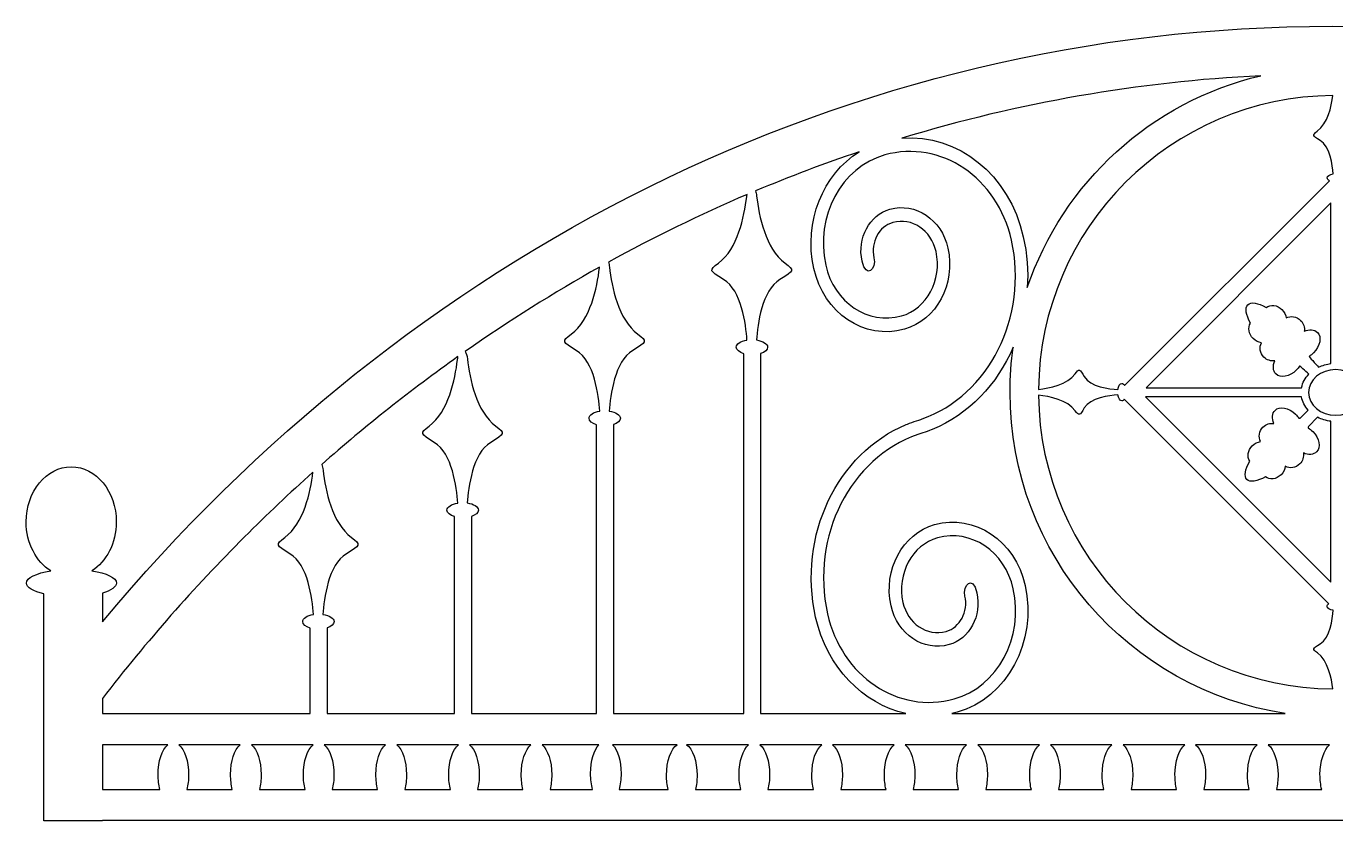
# Model space of a CAD drawing. Header units: centimetres. Extents: x -69 to 71, y 1 to 44.
# Drawn here: x -69 to 0.8, y 1.2 to 43.6 of the extents above; entities that cross this region are included whole.
import ezdxf

# ---------------------------------------------------------------- set-up
doc = ezdxf.new("R2010")
doc.units = ezdxf.units.CM
doc.header["$MEASUREMENT"] = 0
doc.layers.add('layer 1', color=7, linetype='Continuous')

msp = doc.modelspace()

# ---------------------------------------------------------------- linework, layer by layer
at = {"layer": 'layer 1', "color": 251}
for points, knots in [([(69.31202, 14.49836), (70.0877, 14.98567), (70.61967, 15.9718), (70.61967, 17.11108), (70.61967, 17.11108), (70.61967, 18.73404), (69.54298, 20.04937), (68.21574, 20.04937), (68.21574, 20.04937), (66.88788, 20.04937), (65.81191, 18.73404), (65.81191, 17.11108), (65.81191, 17.11108), (65.81191, 15.96983), (66.34523, 14.98277), (67.12268, 14.49608), (67.12268, 14.49608), (66.35021, 14.37402), (65.82082, 14.12803), (65.82082, 13.84391), (65.82082, 13.84391), (65.82082, 13.62061), (66.14815, 13.42104), (66.6622, 13.28634), (66.6622, 13.28634), (66.6622, 13.28634), (66.6622, 11.29315), (66.6622, 11.29315), (66.6622, 11.29315), (50.36852, 31.11957), (26.8219, 43.57526), (0.63469, 43.57526), (0.63469, 43.57526), (-25.32932, 43.57526), (-48.69719, 31.33002), (-64.9744, 11.79663), (-64.9744, 11.79663), (-64.9744, 11.79663), (-64.9744, 13.33079), (-64.9744, 13.33079), (-64.9744, 13.33079), (-64.51175, 13.46477), (-64.2212, 13.65346), (-64.2212, 13.8637), (-64.2212, 13.8637), (-64.2212, 14.14968), (-64.75743, 14.39702), (-65.5385, 14.51825), (-65.5385, 14.51825), (-64.7624, 15.00567), (-64.23053, 15.99149), (-64.23053, 17.13128), (-64.23053, 17.13128), (-64.23053, 18.75383), (-65.30712, 20.06936), (-66.63436, 20.06936), (-66.63436, 20.06936), (-67.96232, 20.06936), (-69.03891, 18.75383), (-69.03891, 17.13128), (-69.03891, 17.13128), (-69.03891, 15.98983), (-68.50559, 15.00277), (-67.72742, 14.51608), (-67.72742, 14.51608), (-68.50031, 14.39401), (-69.02927, 14.14823), (-69.02927, 13.8637), (-69.02927, 13.8637), (-69.02927, 13.62683), (-68.6605, 13.41659), (-68.09112, 13.28251), (-68.09112, 13.28251), (-68.09112, 13.28251), (-68.09112, 1.18451), (-68.09112, 1.18451), (-68.09112, 1.18451), (-68.09112, 1.18451), (-64.9744, 1.18451), (-64.9744, 1.18451), (-64.9744, 1.18451), (-64.9744, 1.18451), (-64.9744, 1.1928), (-64.9744, 1.1928), (-64.9744, 1.1928), (-64.9744, 1.1928), (66.6622, 1.1928), (66.6622, 1.1928), (66.6622, 1.1928), (66.6622, 1.1928), (66.6622, 1.1812), (66.6622, 1.1812), (66.6622, 1.1812), (66.6622, 1.1812), (69.77892, 1.1812), (69.77892, 1.1812), (69.77892, 1.1812), (69.77892, 1.1812), (69.77892, 13.28375), (69.77892, 13.28375), (69.77892, 13.28375), (70.29835, 13.41876), (70.62931, 13.61937), (70.62931, 13.84391), (70.62931, 13.84391), (70.62931, 14.12968), (70.09278, 14.37702), (69.31202, 14.49836)], [0, 0, 0, 0, 0.03703704, 0.03703704, 0.03703704, 0.03703704, 0.07407407, 0.07407407, 0.07407407, 0.07407407, 0.11111111, 0.11111111, 0.11111111, 0.11111111, 0.14814815, 0.14814815, 0.14814815, 0.14814815, 0.18518519, 0.18518519, 0.18518519, 0.18518519, 0.22222222, 0.22222222, 0.22222222, 0.22222222, 0.25925926, 0.25925926, 0.25925926, 0.25925926, 0.2962963, 0.2962963, 0.2962963, 0.2962963, 0.33333333, 0.33333333, 0.33333333, 0.33333333, 0.37037037, 0.37037037, 0.37037037, 0.37037037, 0.40740741, 0.40740741, 0.40740741, 0.40740741, 0.44444444, 0.44444444, 0.44444444, 0.44444444, 0.48148148, 0.48148148, 0.48148148, 0.48148148, 0.51851852, 0.51851852, 0.51851852, 0.51851852, 0.55555556, 0.55555556, 0.55555556, 0.55555556, 0.59259259, 0.59259259, 0.59259259, 0.59259259, 0.62962963, 0.62962963, 0.62962963, 0.62962963, 0.66666667, 0.66666667, 0.66666667, 0.66666667, 0.7037037, 0.7037037, 0.7037037, 0.7037037, 0.74074074, 0.74074074, 0.74074074, 0.74074074, 0.77777778, 0.77777778, 0.77777778, 0.77777778, 0.81481481, 0.81481481, 0.81481481, 0.81481481, 0.85185185, 0.85185185, 0.85185185, 0.85185185, 0.88888889, 0.88888889, 0.88888889, 0.88888889, 0.92592593, 0.92592593, 0.92592593, 0.92592593, 0.96296296, 0.96296296, 0.96296296, 0.96296296, 1, 1, 1, 1]), ([(-3.17637, 40.93104), (-9.01927, 39.56235), (-13.72341, 35.24087), (-15.63153, 29.62634), (-15.63153, 29.62634), (-15.57682, 30.51476), (-15.64179, 31.42732), (-15.84498, 32.33791), (-15.84498, 32.33791), (-16.58782, 35.67295), (-19.3626, 37.83981), (-22.32368, 37.60273), (-22.32368, 37.60273), (-16.11625, 39.48754), (-9.69858, 40.61542), (-3.17637, 40.93104)], [0, 0, 0, 0, 0.25, 0.25, 0.25, 0.25, 0.5, 0.5, 0.5, 0.5, 0.75, 0.75, 0.75, 0.75, 1, 1, 1, 1]), ([(0.66796, 39.87476), (0.59149, 39.28445), (0.39731, 38.38204), (-0.1613, 37.96726), (-0.1613, 37.96726), (-0.43941, 37.76054), (-0.43941, 37.74096), (-0.01033, 37.48533), (-0.01033, 37.48533), (0.52507, 37.16619), (0.65252, 36.15218), (0.68288, 35.69419), (0.68288, 35.69419), (0.49937, 35.66425), (0.36591, 35.58104), (0.36591, 35.48219), (0.36591, 35.48219), (0.36591, 35.42313), (0.41378, 35.37008), (0.49046, 35.33008), (0.49046, 35.33008), (0.49046, 35.33008), (-10.44215, 24.39706), (-10.44215, 24.39706), (-10.44215, 24.39706), (-10.48183, 24.46835), (-10.53281, 24.51291), (-10.58928, 24.51291), (-10.58928, 24.51291), (-10.69062, 24.51291), (-10.77517, 24.37427), (-10.80346, 24.18454), (-10.80346, 24.18454), (-11.26218, 24.21521), (-12.2738, 24.34297), (-12.59252, 24.87775), (-12.59252, 24.87775), (-12.84856, 25.30652), (-12.86815, 25.30652), (-13.07445, 25.02872), (-13.07445, 25.02872), (-13.50177, 24.45385), (-14.44666, 24.26443), (-15.03459, 24.19294), (-15.03459, 24.19294), (-14.95605, 32.82647), (-7.96838, 39.8074), (0.66796, 39.87476)], [0, 0, 0, 0, 0.08333333, 0.08333333, 0.08333333, 0.08333333, 0.16666667, 0.16666667, 0.16666667, 0.16666667, 0.25, 0.25, 0.25, 0.25, 0.33333333, 0.33333333, 0.33333333, 0.33333333, 0.41666667, 0.41666667, 0.41666667, 0.41666667, 0.5, 0.5, 0.5, 0.5, 0.58333333, 0.58333333, 0.58333333, 0.58333333, 0.66666667, 0.66666667, 0.66666667, 0.66666667, 0.75, 0.75, 0.75, 0.75, 0.83333333, 0.83333333, 0.83333333, 0.83333333, 0.91666667, 0.91666667, 0.91666667, 0.91666667, 1, 1, 1, 1]), ([(-28.55639, 30.93348), (-29.60666, 31.71382), (-29.94508, 33.45419), (-30.07035, 34.51212), (-30.07035, 34.51212), (-30.08351, 34.62258), (-30.10496, 34.71252), (-30.13097, 34.78588), (-30.13097, 34.78588), (-28.31227, 35.55037), (-26.46953, 36.24534), (-24.60648, 36.87243), (-24.60648, 36.87243), (-26.52849, 35.67782), (-27.57865, 33.15556), (-27.02181, 30.65485), (-27.02181, 30.65485), (-26.4888, 28.26449), (-24.32558, 26.81094), (-22.19012, 27.40674), (-22.19012, 27.40674), (-20.48136, 27.8838), (-19.44249, 29.82093), (-19.86835, 31.73289), (-19.86835, 31.73289), (-20.20967, 33.26249), (-21.594, 34.19257), (-22.96083, 33.81136), (-22.96083, 33.81136), (-24.05389, 33.5061), (-24.7186, 32.26621), (-24.44546, 31.04269), (-24.44546, 31.04269), (-24.22776, 30.0635), (-23.68159, 30.63371), (-23.81184, 31.21936), (-23.81184, 31.21936), (-23.99752, 32.05058), (-23.54451, 32.89496), (-22.80271, 33.1022), (-22.80271, 33.1022), (-21.78746, 33.38549), (-20.75512, 32.69187), (-20.50198, 31.55601), (-20.50198, 31.55601), (-20.16398, 30.03781), (-20.99178, 28.49442), (-22.34824, 28.1159), (-22.34824, 28.1159), (-24.13098, 27.61823), (-25.94336, 28.83657), (-26.38819, 30.83172), (-26.38819, 30.83172), (-26.96576, 33.42372), (-25.55137, 36.05831), (-23.23541, 36.70478), (-23.23541, 36.70478), (-20.25361, 37.53693), (-17.22175, 35.49877), (-16.47819, 32.16124), (-16.47819, 32.16124), (-15.56262, 28.05197), (-17.68585, 23.87752), (-21.2474, 22.61992), (-21.2474, 22.61992), (-21.38335, 22.57184), (-21.94454, 22.38522), (-22.0952, 22.32233), (-22.0952, 22.32233), (-25.75985, 20.79645), (-27.89355, 16.39871), (-26.92503, 12.05256), (-26.92503, 12.05256), (-26.32353, 9.35405), (-24.39231, 7.42002), (-22.10764, 6.90483), (-22.10764, 6.90483), (-22.10764, 6.90483), (-29.86011, 6.90483), (-29.86011, 6.90483), (-29.86011, 6.90483), (-29.86011, 6.90483), (-29.86011, 26.11059), (-29.86011, 26.11059), (-29.86011, 26.11059), (-29.63516, 26.18323), (-29.48667, 26.30726), (-29.48667, 26.44787), (-29.48667, 26.44787), (-29.48667, 26.63044), (-29.73763, 26.78307), (-30.07999, 26.83374), (-30.07999, 26.83374), (-30.02466, 27.66216), (-29.79442, 29.48822), (-28.8288, 30.0635), (-28.8288, 30.0635), (-28.05447, 30.52491), (-28.05447, 30.56056), (-28.55639, 30.93348)], [0, 0, 0, 0, 0.04, 0.04, 0.04, 0.04, 0.08, 0.08, 0.08, 0.08, 0.12, 0.12, 0.12, 0.12, 0.16, 0.16, 0.16, 0.16, 0.2, 0.2, 0.2, 0.2, 0.24, 0.24, 0.24, 0.24, 0.28, 0.28, 0.28, 0.28, 0.32, 0.32, 0.32, 0.32, 0.36, 0.36, 0.36, 0.36, 0.4, 0.4, 0.4, 0.4, 0.44, 0.44, 0.44, 0.44, 0.48, 0.48, 0.48, 0.48, 0.52, 0.52, 0.52, 0.52, 0.56, 0.56, 0.56, 0.56, 0.6, 0.6, 0.6, 0.6, 0.64, 0.64, 0.64, 0.64, 0.68, 0.68, 0.68, 0.68, 0.72, 0.72, 0.72, 0.72, 0.76, 0.76, 0.76, 0.76, 0.8, 0.8, 0.8, 0.8, 0.84, 0.84, 0.84, 0.84, 0.88, 0.88, 0.88, 0.88, 0.92, 0.92, 0.92, 0.92, 0.96, 0.96, 0.96, 0.96, 1, 1, 1, 1]), ([(-36.40979, 27.14314), (-37.46006, 27.92328), (-37.79878, 29.66364), (-37.92406, 30.72179), (-37.92406, 30.72179), (-37.93618, 30.82509), (-37.95618, 30.91037), (-37.9798, 30.98125), (-37.9798, 30.98125), (-35.56489, 32.31335), (-33.09785, 33.52206), (-30.58295, 34.59688), (-30.58295, 34.59688), (-30.59041, 34.55906), (-30.59652, 34.51865), (-30.60181, 34.47586), (-30.60181, 34.47586), (-30.73071, 33.41492), (-31.07337, 31.70481), (-32.11183, 30.93348), (-32.11183, 30.93348), (-32.61344, 30.56056), (-32.61344, 30.52491), (-31.83952, 30.0635), (-31.83952, 30.0635), (-30.87277, 29.48749), (-30.64253, 27.6575), (-30.58834, 26.83073), (-30.58834, 26.83073), (-30.9196, 26.77664), (-31.15948, 26.62671), (-31.15948, 26.44787), (-31.15948, 26.44787), (-31.15948, 26.30083), (-30.997, 26.17359), (-30.75568, 26.10251), (-30.75568, 26.10251), (-30.75568, 26.10251), (-30.75568, 6.90483), (-30.75568, 6.90483), (-30.75568, 6.90483), (-30.75568, 6.90483), (-37.71351, 6.90483), (-37.71351, 6.90483), (-37.71351, 6.90483), (-37.71351, 6.90483), (-37.71351, 22.31984), (-37.71351, 22.31984), (-37.71351, 22.31984), (-37.48855, 22.39289), (-37.34079, 22.5164), (-37.34079, 22.65722), (-37.34079, 22.65722), (-37.34079, 22.84), (-37.59103, 22.99273), (-37.93369, 23.0434), (-37.93369, 23.0434), (-37.87836, 23.87182), (-37.64781, 25.69788), (-36.6822, 26.27296), (-36.6822, 26.27296), (-35.90828, 26.73437), (-35.90828, 26.77022), (-36.40979, 27.14314)], [0, 0, 0, 0, 0.0625, 0.0625, 0.0625, 0.0625, 0.125, 0.125, 0.125, 0.125, 0.1875, 0.1875, 0.1875, 0.1875, 0.25, 0.25, 0.25, 0.25, 0.3125, 0.3125, 0.3125, 0.3125, 0.375, 0.375, 0.375, 0.375, 0.4375, 0.4375, 0.4375, 0.4375, 0.5, 0.5, 0.5, 0.5, 0.5625, 0.5625, 0.5625, 0.5625, 0.625, 0.625, 0.625, 0.625, 0.6875, 0.6875, 0.6875, 0.6875, 0.75, 0.75, 0.75, 0.75, 0.8125, 0.8125, 0.8125, 0.8125, 0.875, 0.875, 0.875, 0.875, 0.9375, 0.9375, 0.9375, 0.9375, 1, 1, 1, 1]), ([(-0.15456, 27.23754), (-0.31766, 27.40063), (-0.59007, 27.41275), (-0.85927, 27.29608), (-0.85927, 27.29608), (-0.826, 27.49938), (-0.88994, 27.71946), (-1.05158, 27.8808), (-1.05158, 27.8808), (-1.26472, 28.09394), (-1.5792, 28.13528), (-1.82301, 28.00711), (-1.82301, 28.00711), (-1.84125, 28.16243), (-1.91658, 28.32304), (-2.04652, 28.45318), (-2.04652, 28.45318), (-2.29924, 28.7058), (-2.66377, 28.75087), (-2.88499, 28.56851), (-2.88499, 28.56851), (-3.33231, 28.81449), (-3.70357, 28.88475), (-3.87174, 28.71647), (-3.87174, 28.71647), (-4.04054, 28.54778), (-3.96915, 28.17528), (-3.72181, 27.7262), (-3.72181, 27.7262), (-3.88066, 27.5029), (-3.82885, 27.15651), (-3.58648, 26.91352), (-3.58648, 26.91352), (-3.45624, 26.78328), (-3.29553, 26.70815), (-3.14031, 26.69033), (-3.14031, 26.69033), (-3.26848, 26.4461), (-3.22735, 26.13131), (-3.01389, 25.91838), (-3.01389, 25.91838), (-2.85287, 25.75684), (-2.63268, 25.6927), (-2.42918, 25.72648), (-2.42918, 25.72648), (-2.54596, 25.45707), (-2.53414, 25.18435), (-2.37063, 25.02146), (-2.37063, 25.02146), (-2.12682, 24.77744), (-1.63961, 24.86977), (-1.28192, 25.22746), (-1.28192, 25.22746), (-1.21302, 25.29615), (-1.15406, 25.36962), (-1.10557, 25.44567), (-1.10557, 25.44567), (-1.0895, 25.44246), (-0.80849, 25.18383), (-0.61929, 25.00799), (-0.61929, 25.00799), (-0.81388, 24.8048), (-0.94672, 24.55881), (-0.99988, 24.28961), (-0.99988, 24.28961), (-0.99988, 24.28961), (-9.29665, 24.28961), (-9.29665, 24.28961), (-9.29665, 24.28961), (-9.29665, 24.28961), (0.56579, 34.15247), (0.56579, 34.15247), (0.56579, 34.15247), (0.56579, 34.15247), (0.56579, 25.57261), (0.56579, 25.57261), (0.56579, 25.57261), (0.32985, 25.54567), (0.1078, 25.48173), (-0.09104, 25.38661), (-0.09104, 25.38661), (-0.25559, 25.56494), (-0.59794, 25.93765), (-0.60219, 25.95848), (-0.60219, 25.95848), (-0.51836, 26.00967), (-0.43619, 26.07287), (-0.36055, 26.14872), (-0.36055, 26.14872), (-0.00318, 26.50631), (0.08925, 26.99393), (-0.15456, 27.23754)], [0, 0, 0, 0, 0.04347826, 0.04347826, 0.04347826, 0.04347826, 0.08695652, 0.08695652, 0.08695652, 0.08695652, 0.13043478, 0.13043478, 0.13043478, 0.13043478, 0.17391304, 0.17391304, 0.17391304, 0.17391304, 0.2173913, 0.2173913, 0.2173913, 0.2173913, 0.26086957, 0.26086957, 0.26086957, 0.26086957, 0.30434783, 0.30434783, 0.30434783, 0.30434783, 0.34782609, 0.34782609, 0.34782609, 0.34782609, 0.39130435, 0.39130435, 0.39130435, 0.39130435, 0.43478261, 0.43478261, 0.43478261, 0.43478261, 0.47826087, 0.47826087, 0.47826087, 0.47826087, 0.52173913, 0.52173913, 0.52173913, 0.52173913, 0.56521739, 0.56521739, 0.56521739, 0.56521739, 0.60869565, 0.60869565, 0.60869565, 0.60869565, 0.65217391, 0.65217391, 0.65217391, 0.65217391, 0.69565217, 0.69565217, 0.69565217, 0.69565217, 0.73913043, 0.73913043, 0.73913043, 0.73913043, 0.7826087, 0.7826087, 0.7826087, 0.7826087, 0.82608696, 0.82608696, 0.82608696, 0.82608696, 0.86956522, 0.86956522, 0.86956522, 0.86956522, 0.91304348, 0.91304348, 0.91304348, 0.91304348, 0.95652174, 0.95652174, 0.95652174, 0.95652174, 1, 1, 1, 1]), ([(-39.0136, 22.65722), (-39.0136, 22.51049), (-38.85081, 22.38284), (-38.60949, 22.31186), (-38.60949, 22.31186), (-38.60949, 22.31186), (-38.60949, 6.90483), (-38.60949, 6.90483), (-38.60949, 6.90483), (-38.60949, 6.90483), (-45.29097, 6.90483), (-45.29097, 6.90483), (-45.29097, 6.90483), (-45.29097, 6.90483), (-45.29097, 17.41665), (-45.29097, 17.41665), (-45.29097, 17.41665), (-45.06601, 17.48928), (-44.91794, 17.61321), (-44.91794, 17.75403), (-44.91794, 17.75403), (-44.91794, 17.93681), (-45.16849, 18.08923), (-45.51116, 18.14021), (-45.51116, 18.14021), (-45.45551, 18.96822), (-45.22486, 20.79448), (-44.25966, 21.36977), (-44.25966, 21.36977), (-43.48532, 21.83118), (-43.48532, 21.86703), (-43.98725, 22.23974), (-43.98725, 22.23974), (-45.03752, 23.01967), (-45.37593, 24.76035), (-45.50121, 25.81818), (-45.50121, 25.81818), (-45.52369, 26.00521), (-45.56835, 26.13701), (-45.62223, 26.21783), (-45.62223, 26.21783), (-43.29363, 27.84847), (-40.89986, 29.34906), (-38.45023, 30.72065), (-38.45023, 30.72065), (-38.45209, 30.70852), (-38.45417, 30.69785), (-38.45562, 30.68552), (-38.45562, 30.68552), (-38.5841, 29.62437), (-38.92718, 27.91437), (-39.96564, 27.14314), (-39.96564, 27.14314), (-40.46715, 26.77022), (-40.46715, 26.73437), (-39.69292, 26.27296), (-39.69292, 26.27296), (-38.72658, 25.69705), (-38.49634, 23.86685), (-38.44173, 23.04019), (-38.44173, 23.04019), (-38.773, 22.98631), (-39.0136, 22.83627), (-39.0136, 22.65722)], [0, 0, 0, 0, 0.0625, 0.0625, 0.0625, 0.0625, 0.125, 0.125, 0.125, 0.125, 0.1875, 0.1875, 0.1875, 0.1875, 0.25, 0.25, 0.25, 0.25, 0.3125, 0.3125, 0.3125, 0.3125, 0.375, 0.375, 0.375, 0.375, 0.4375, 0.4375, 0.4375, 0.4375, 0.5, 0.5, 0.5, 0.5, 0.5625, 0.5625, 0.5625, 0.5625, 0.625, 0.625, 0.625, 0.625, 0.6875, 0.6875, 0.6875, 0.6875, 0.75, 0.75, 0.75, 0.75, 0.8125, 0.8125, 0.8125, 0.8125, 0.875, 0.875, 0.875, 0.875, 0.9375, 0.9375, 0.9375, 0.9375, 1, 1, 1, 1]), ([(-51.68501, 16.29612), (-52.73528, 17.07606), (-53.0737, 18.81652), (-53.19928, 19.87477), (-53.19928, 19.87477), (-53.21472, 20.00719), (-53.24176, 20.11195), (-53.27534, 20.19122), (-53.27534, 20.19122), (-50.93472, 22.25508), (-48.50695, 24.17304), (-46.00417, 25.94584), (-46.00417, 25.94584), (-46.01557, 25.89569), (-46.02562, 25.84243), (-46.03277, 25.78212), (-46.03277, 25.78212), (-46.16198, 24.72118), (-46.50464, 23.01118), (-47.54268, 22.23974), (-47.54268, 22.23974), (-48.04461, 21.86703), (-48.04461, 21.83118), (-47.27038, 21.36977), (-47.27038, 21.36977), (-46.30362, 20.79376), (-46.07339, 18.96356), (-46.01878, 18.13669), (-46.01878, 18.13669), (-46.35004, 18.08281), (-46.59064, 17.93287), (-46.59064, 17.75403), (-46.59064, 17.75403), (-46.59064, 17.6073), (-46.42786, 17.47965), (-46.18654, 17.40846), (-46.18654, 17.40846), (-46.18654, 17.40846), (-46.18654, 6.90483), (-46.18654, 6.90483), (-46.18654, 6.90483), (-46.18654, 6.90483), (-52.98832, 6.90483), (-52.98832, 6.90483), (-52.98832, 6.90483), (-52.98832, 6.90483), (-52.98832, 11.47303), (-52.98832, 11.47303), (-52.98832, 11.47303), (-52.76378, 11.54567), (-52.61571, 11.66939), (-52.61571, 11.81041), (-52.61571, 11.81041), (-52.61571, 11.99298), (-52.86625, 12.14561), (-53.20892, 12.19628), (-53.20892, 12.19628), (-53.15359, 13.0246), (-52.92304, 14.85076), (-51.95742, 15.42605), (-51.95742, 15.42605), (-51.1835, 15.88735), (-51.1835, 15.92331), (-51.68501, 16.29612)], [0, 0, 0, 0, 0.0625, 0.0625, 0.0625, 0.0625, 0.125, 0.125, 0.125, 0.125, 0.1875, 0.1875, 0.1875, 0.1875, 0.25, 0.25, 0.25, 0.25, 0.3125, 0.3125, 0.3125, 0.3125, 0.375, 0.375, 0.375, 0.375, 0.4375, 0.4375, 0.4375, 0.4375, 0.5, 0.5, 0.5, 0.5, 0.5625, 0.5625, 0.5625, 0.5625, 0.625, 0.625, 0.625, 0.625, 0.6875, 0.6875, 0.6875, 0.6875, 0.75, 0.75, 0.75, 0.75, 0.8125, 0.8125, 0.8125, 0.8125, 0.875, 0.875, 0.875, 0.875, 0.9375, 0.9375, 0.9375, 0.9375, 1, 1, 1, 1]), ([(-15.7482, 13.73594), (-16.28049, 16.12619), (-18.44403, 17.57964), (-20.57948, 16.98363), (-20.57948, 16.98363), (-22.28835, 16.50678), (-23.32712, 14.56975), (-22.90125, 12.65769), (-22.90125, 12.65769), (-22.56034, 11.12809), (-21.17529, 10.19791), (-19.80877, 10.57953), (-19.80877, 10.57953), (-18.71571, 10.88458), (-18.051, 12.12458), (-18.32373, 13.34789), (-18.32373, 13.34789), (-18.54184, 14.32666), (-19.08801, 13.75697), (-18.95735, 13.17101), (-18.95735, 13.17101), (-18.77249, 12.34031), (-19.2251, 11.49551), (-19.9669, 11.28828), (-19.9669, 11.28828), (-20.98214, 11.0052), (-22.01449, 11.6985), (-22.26762, 12.83436), (-22.26762, 12.83436), (-22.60604, 14.35298), (-21.77782, 15.89616), (-20.42136, 16.27488), (-20.42136, 16.27488), (-18.63862, 16.77214), (-16.82593, 15.55401), (-16.38151, 13.55917), (-16.38151, 13.55917), (-15.80395, 10.96706), (-17.21854, 8.33227), (-19.53388, 7.6859), (-19.53388, 7.6859), (-22.5161, 6.85365), (-25.54744, 8.89191), (-26.29141, 12.22965), (-26.29141, 12.22965), (-27.21102, 16.35695), (-25.06489, 20.55036), (-21.47443, 21.78745), (-21.47443, 21.78745), (-21.3505, 21.83014), (-20.83045, 22.00391), (-20.70009, 22.05769), (-20.70009, 22.05769), (-18.75571, 22.85875), (-17.2404, 24.46721), (-16.38607, 26.44807), (-16.38607, 26.44807), (-16.49466, 25.66296), (-16.55321, 24.862), (-16.55321, 24.04673), (-16.55321, 24.04673), (-16.55321, 15.37351), (-10.18725, 8.18762), (-1.87337, 6.90483), (-1.87337, 6.90483), (-1.87337, 6.90483), (-19.66309, 6.90483), (-19.66309, 6.90483), (-19.66309, 6.90483), (-19.56786, 6.9267), (-19.4714, 6.95022), (-19.37576, 6.97664), (-19.37576, 6.97664), (-16.70636, 7.72196), (-15.08246, 10.74843), (-15.7482, 13.73594)], [0, 0, 0, 0, 0.05263158, 0.05263158, 0.05263158, 0.05263158, 0.10526316, 0.10526316, 0.10526316, 0.10526316, 0.15789474, 0.15789474, 0.15789474, 0.15789474, 0.21052632, 0.21052632, 0.21052632, 0.21052632, 0.26315789, 0.26315789, 0.26315789, 0.26315789, 0.31578947, 0.31578947, 0.31578947, 0.31578947, 0.36842105, 0.36842105, 0.36842105, 0.36842105, 0.42105263, 0.42105263, 0.42105263, 0.42105263, 0.47368421, 0.47368421, 0.47368421, 0.47368421, 0.52631579, 0.52631579, 0.52631579, 0.52631579, 0.57894737, 0.57894737, 0.57894737, 0.57894737, 0.63157895, 0.63157895, 0.63157895, 0.63157895, 0.68421053, 0.68421053, 0.68421053, 0.68421053, 0.73684211, 0.73684211, 0.73684211, 0.73684211, 0.78947368, 0.78947368, 0.78947368, 0.78947368, 0.84210526, 0.84210526, 0.84210526, 0.84210526, 0.89473684, 0.89473684, 0.89473684, 0.89473684, 0.94736842, 0.94736842, 0.94736842, 0.94736842, 1, 1, 1, 1]), ([(-0.62903, 24.03461), (-0.62903, 24.70709), (0.01713, 25.25253), (0.81395, 25.25253), (0.81395, 25.25253), (1.61098, 25.25253), (2.25683, 24.70709), (2.25683, 24.03461), (2.25683, 24.03461), (2.25683, 23.36171), (1.61098, 22.81586), (0.81395, 22.81586), (0.81395, 22.81586), (0.01713, 22.81586), (-0.62903, 23.36171), (-0.62903, 24.03461)], [0, 0, 0, 0, 0.25, 0.25, 0.25, 0.25, 0.5, 0.5, 0.5, 0.5, 0.75, 0.75, 0.75, 0.75, 1, 1, 1, 1]), ([(-0.1585, 10.13926), (0.40415, 9.72116), (0.59719, 8.8086), (0.6722, 8.2185), (0.6722, 8.2185), (-7.96444, 8.28336), (-14.95283, 15.26254), (-15.03459, 23.89504), (-15.03459, 23.89504), (-14.44666, 23.82344), (-13.50146, 23.6333), (-13.07445, 23.05894), (-13.07445, 23.05894), (-12.86815, 22.78104), (-12.84856, 22.78104), (-12.59252, 23.21002), (-12.59252, 23.21002), (-12.2738, 23.7452), (-11.25959, 23.87265), (-10.8016, 23.90301), (-10.8016, 23.90301), (-10.77165, 23.71951), (-10.68886, 23.58625), (-10.58928, 23.58625), (-10.58928, 23.58625), (-10.53965, 23.58625), (-10.49427, 23.62086), (-10.45717, 23.67744), (-10.45717, 23.67744), (-10.45717, 23.67744), (0.45761, 12.76245), (0.45761, 12.76245), (0.45761, 12.76245), (0.39586, 12.72442), (0.35731, 12.67696), (0.35731, 12.62443), (0.35731, 12.62443), (0.35731, 12.5233), (0.49585, 12.43885), (0.68578, 12.41087), (0.68578, 12.41087), (0.65511, 11.95174), (0.52724, 10.94012), (-0.00753, 10.62129), (-0.00753, 10.62129), (-0.43619, 10.36577), (-0.43619, 10.34577), (-0.1585, 10.13926)], [0, 0, 0, 0, 0.08333333, 0.08333333, 0.08333333, 0.08333333, 0.16666667, 0.16666667, 0.16666667, 0.16666667, 0.25, 0.25, 0.25, 0.25, 0.33333333, 0.33333333, 0.33333333, 0.33333333, 0.41666667, 0.41666667, 0.41666667, 0.41666667, 0.5, 0.5, 0.5, 0.5, 0.58333333, 0.58333333, 0.58333333, 0.58333333, 0.66666667, 0.66666667, 0.66666667, 0.66666667, 0.75, 0.75, 0.75, 0.75, 0.83333333, 0.83333333, 0.83333333, 0.83333333, 0.91666667, 0.91666667, 0.91666667, 0.91666667, 1, 1, 1, 1]), ([(-2.47415, 22.37538), (-2.67765, 22.40874), (-2.89753, 22.3445), (-3.05928, 22.18327), (-3.05928, 22.18327), (-3.27232, 21.96982), (-3.31376, 21.65503), (-3.18528, 21.41121), (-3.18528, 21.41121), (-3.34091, 21.39318), (-3.50121, 21.31837), (-3.63145, 21.18771), (-3.63145, 21.18771), (-3.87423, 20.94493), (-3.92563, 20.59875), (-3.76709, 20.37524), (-3.76709, 20.37524), (-4.01453, 19.92616), (-4.08551, 19.55366), (-3.91703, 19.38497), (-3.91703, 19.38497), (-3.74854, 19.2169), (-3.3777, 19.28715), (-2.93038, 19.53294), (-2.93038, 19.53294), (-2.70905, 19.35036), (-2.34421, 19.39554), (-2.0918, 19.64826), (-2.0918, 19.64826), (-1.96155, 19.77872), (-1.88664, 19.93901), (-1.8684, 20.09434), (-1.8684, 20.09434), (-1.62417, 19.96595), (-1.31011, 20.0074), (-1.09624, 20.22054), (-1.09624, 20.22054), (-0.93522, 20.38188), (-0.87097, 20.60206), (-0.90455, 20.80536), (-0.90455, 20.80536), (-0.63504, 20.68869), (-0.36263, 20.7006), (-0.19984, 20.86359), (-0.19984, 20.86359), (0.04428, 21.10772), (-0.04815, 21.59482), (-0.40552, 21.95272), (-0.40552, 21.95272), (-0.48189, 22.02878), (-0.56333, 22.09178), (-0.64716, 22.14296), (-0.64716, 22.14296), (-0.64146, 22.17063), (-0.64001, 22.19529), (-0.63649, 22.2213), (-0.63649, 22.2213), (-0.63649, 22.2213), (-0.14669, 22.71089), (-0.14669, 22.71089), (-0.14669, 22.71089), (0.06604, 22.60044), (0.30706, 22.52583), (0.56579, 22.4964), (0.56579, 22.4964), (0.56579, 22.4964), (0.56579, 13.90722), (0.56579, 13.90722), (0.56579, 13.90722), (0.56579, 13.90722), (-9.32059, 23.79349), (-9.32059, 23.79349), (-9.32059, 23.79349), (-9.32059, 23.79349), (-1.00205, 23.79349), (-1.00205, 23.79349), (-1.00205, 23.79349), (-0.95418, 23.53393), (-0.83067, 23.29581), (-0.65006, 23.09552), (-0.65006, 23.09552), (-0.65006, 23.09552), (-1.0809, 22.66509), (-1.0809, 22.66509), (-1.0809, 22.66509), (-1.1037, 22.66219), (-1.12587, 22.66095), (-1.15054, 22.65597), (-1.15054, 22.65597), (-1.19944, 22.73162), (-1.2583, 22.80539), (-1.32689, 22.87409), (-1.32689, 22.87409), (-1.68458, 23.23157), (-2.17221, 23.32369), (-2.41602, 23.08008), (-2.41602, 23.08008), (-2.57911, 22.91688), (-2.59093, 22.64468), (-2.47415, 22.37538)], [0, 0, 0, 0, 0.04, 0.04, 0.04, 0.04, 0.08, 0.08, 0.08, 0.08, 0.12, 0.12, 0.12, 0.12, 0.16, 0.16, 0.16, 0.16, 0.2, 0.2, 0.2, 0.2, 0.24, 0.24, 0.24, 0.24, 0.28, 0.28, 0.28, 0.28, 0.32, 0.32, 0.32, 0.32, 0.36, 0.36, 0.36, 0.36, 0.4, 0.4, 0.4, 0.4, 0.44, 0.44, 0.44, 0.44, 0.48, 0.48, 0.48, 0.48, 0.52, 0.52, 0.52, 0.52, 0.56, 0.56, 0.56, 0.56, 0.6, 0.6, 0.6, 0.6, 0.64, 0.64, 0.64, 0.64, 0.68, 0.68, 0.68, 0.68, 0.72, 0.72, 0.72, 0.72, 0.76, 0.76, 0.76, 0.76, 0.8, 0.8, 0.8, 0.8, 0.84, 0.84, 0.84, 0.84, 0.88, 0.88, 0.88, 0.88, 0.92, 0.92, 0.92, 0.92, 0.96, 0.96, 0.96, 0.96, 1, 1, 1, 1]), ([(-54.28841, 11.81041), (-54.28841, 11.66338), (-54.12531, 11.53593), (-53.8844, 11.46484), (-53.8844, 11.46484), (-53.8844, 11.46484), (-53.8844, 6.90483), (-53.8844, 6.90483), (-53.8844, 6.90483), (-53.8844, 6.90483), (-64.9744, 6.90483), (-64.9744, 6.90483), (-64.9744, 6.90483), (-64.9744, 6.90483), (-64.9744, 7.71471), (-64.9744, 7.71471), (-64.9744, 7.71471), (-62.62414, 10.74356), (-60.09535, 13.62486), (-57.38979, 16.33001), (-57.38979, 16.33001), (-56.19933, 17.52089), (-54.98026, 18.66628), (-53.73903, 19.77644), (-53.73903, 19.77644), (-53.87331, 18.71197), (-54.22209, 17.05295), (-55.24086, 16.29612), (-55.24086, 16.29612), (-55.74237, 15.92331), (-55.74237, 15.88735), (-54.96772, 15.42605), (-54.96772, 15.42605), (-54.0018, 14.85004), (-53.77156, 13.01984), (-53.71654, 12.19328), (-53.71654, 12.19328), (-54.04822, 12.1394), (-54.28841, 11.98946), (-54.28841, 11.81041)], [0, 0, 0, 0, 0.1, 0.1, 0.1, 0.1, 0.2, 0.2, 0.2, 0.2, 0.3, 0.3, 0.3, 0.3, 0.4, 0.4, 0.4, 0.4, 0.5, 0.5, 0.5, 0.5, 0.6, 0.6, 0.6, 0.6, 0.7, 0.7, 0.7, 0.7, 0.8, 0.8, 0.8, 0.8, 0.9, 0.9, 0.9, 0.9, 1, 1, 1, 1]), ([(-61.91229, 2.85732), (-61.91229, 2.85732), (-64.9744, 2.85732), (-64.9744, 2.85732), (-64.9744, 2.85732), (-64.9744, 2.85732), (-64.9744, 5.24063), (-64.9744, 5.24063), (-64.9744, 5.24063), (-64.9744, 5.24063), (-61.48684, 5.24063), (-61.48684, 5.24063), (-61.48684, 5.24063), (-61.78878, 4.98905), (-62.00296, 4.36879), (-62.00296, 3.64191), (-62.00296, 3.64191), (-62.00296, 3.35903), (-61.97011, 3.09253), (-61.91229, 2.85732)], [0, 0, 0, 0, 0.2, 0.2, 0.2, 0.2, 0.4, 0.4, 0.4, 0.4, 0.6, 0.6, 0.6, 0.6, 0.8, 0.8, 0.8, 0.8, 1, 1, 1, 1]), ([(-58.0431, 2.85732), (-58.0431, 2.85732), (-60.46371, 2.85732), (-60.46371, 2.85732), (-60.46371, 2.85732), (-60.40662, 3.09253), (-60.37305, 3.35903), (-60.37305, 3.64191), (-60.37305, 3.64191), (-60.37305, 4.36879), (-60.58764, 4.98905), (-60.88927, 5.24063), (-60.88927, 5.24063), (-60.88927, 5.24063), (-57.62935, 5.24063), (-57.62935, 5.24063), (-57.62935, 5.24063), (-57.92601, 4.98324), (-58.13522, 4.36858), (-58.13522, 3.6502), (-58.13522, 3.6502), (-58.13522, 3.36401), (-58.10123, 3.09471), (-58.0431, 2.85732)], [0, 0, 0, 0, 0.16666667, 0.16666667, 0.16666667, 0.16666667, 0.33333333, 0.33333333, 0.33333333, 0.33333333, 0.5, 0.5, 0.5, 0.5, 0.66666667, 0.66666667, 0.66666667, 0.66666667, 0.83333333, 0.83333333, 0.83333333, 0.83333333, 1, 1, 1, 1]), ([(-54.16096, 2.85732), (-54.16096, 2.85732), (-56.59774, 2.85732), (-56.59774, 2.85732), (-56.59774, 2.85732), (-56.53919, 3.09471), (-56.50562, 3.36401), (-56.50562, 3.6502), (-56.50562, 3.6502), (-56.50562, 4.36858), (-56.71441, 4.98324), (-57.01107, 5.24063), (-57.01107, 5.24063), (-57.01107, 5.24063), (-53.72835, 5.24063), (-53.72835, 5.24063), (-53.72835, 5.24063), (-54.03361, 4.99236), (-54.25028, 4.36879), (-54.25028, 3.63714), (-54.25028, 3.63714), (-54.25028, 3.35603), (-54.21815, 3.0917), (-54.16096, 2.85732)], [0, 0, 0, 0, 0.16666667, 0.16666667, 0.16666667, 0.16666667, 0.33333333, 0.33333333, 0.33333333, 0.33333333, 0.5, 0.5, 0.5, 0.5, 0.66666667, 0.66666667, 0.66666667, 0.66666667, 0.83333333, 0.83333333, 0.83333333, 0.83333333, 1, 1, 1, 1]), ([(-50.29177, 2.85732), (-50.29177, 2.85732), (-52.71031, 2.85732), (-52.71031, 2.85732), (-52.71031, 2.85732), (-52.65384, 3.0917), (-52.62099, 3.35603), (-52.62099, 3.63714), (-52.62099, 3.63714), (-52.62099, 4.36879), (-52.83807, 4.99236), (-53.14333, 5.24063), (-53.14333, 5.24063), (-53.14333, 5.24063), (-49.87129, 5.24063), (-49.87129, 5.24063), (-49.87129, 5.24063), (-50.17116, 4.98666), (-50.38285, 4.36879), (-50.38285, 3.64533), (-50.38285, 3.64533), (-50.38285, 3.36121), (-50.34959, 3.09367), (-50.29177, 2.85732)], [0, 0, 0, 0, 0.16666667, 0.16666667, 0.16666667, 0.16666667, 0.33333333, 0.33333333, 0.33333333, 0.33333333, 0.5, 0.5, 0.5, 0.5, 0.66666667, 0.66666667, 0.66666667, 0.66666667, 0.83333333, 0.83333333, 0.83333333, 0.83333333, 1, 1, 1, 1]), ([(-46.49822, 3.63227), (-46.49822, 3.35334), (-46.46579, 3.09067), (-46.41004, 2.85732), (-46.41004, 2.85732), (-46.41004, 2.85732), (-48.84464, 2.85732), (-48.84464, 2.85732), (-48.84464, 2.85732), (-48.78641, 3.09367), (-48.75325, 3.36121), (-48.75325, 3.64533), (-48.75325, 3.64533), (-48.75325, 4.36879), (-48.96494, 4.98666), (-49.2644, 5.24063), (-49.2644, 5.24063), (-49.2644, 5.24063), (-45.96987, 5.24063), (-45.96987, 5.24063), (-45.96987, 5.24063), (-46.27834, 4.99578), (-46.49822, 4.3691), (-46.49822, 3.63227)], [0, 0, 0, 0, 0.16666667, 0.16666667, 0.16666667, 0.16666667, 0.33333333, 0.33333333, 0.33333333, 0.33333333, 0.5, 0.5, 0.5, 0.5, 0.66666667, 0.66666667, 0.66666667, 0.66666667, 0.83333333, 0.83333333, 0.83333333, 0.83333333, 1, 1, 1, 1]), ([(-42.54043, 2.85732), (-42.54043, 2.85732), (-44.9568, 2.85732), (-44.9568, 2.85732), (-44.9568, 2.85732), (-44.90074, 3.09067), (-44.86904, 3.35334), (-44.86904, 3.63227), (-44.86904, 3.63227), (-44.86904, 4.3691), (-45.0885, 4.99578), (-45.39655, 5.24063), (-45.39655, 5.24063), (-45.39655, 5.24063), (-42.1128, 5.24063), (-42.1128, 5.24063), (-42.1128, 5.24063), (-42.41547, 4.98956), (-42.63037, 4.36879), (-42.63037, 3.64067), (-42.63037, 3.64067), (-42.63037, 3.35821), (-42.59753, 3.09253), (-42.54043, 2.85732)], [0, 0, 0, 0, 0.16666667, 0.16666667, 0.16666667, 0.16666667, 0.33333333, 0.33333333, 0.33333333, 0.33333333, 0.5, 0.5, 0.5, 0.5, 0.66666667, 0.66666667, 0.66666667, 0.66666667, 0.83333333, 0.83333333, 0.83333333, 0.83333333, 1, 1, 1, 1]), ([(-38.82615, 2.85732), (-38.82615, 2.85732), (-41.09082, 2.85732), (-41.09082, 2.85732), (-41.09082, 2.85732), (-41.03373, 3.09253), (-41.00119, 3.35821), (-41.00119, 3.64067), (-41.00119, 3.64067), (-41.00119, 4.36879), (-41.21579, 4.98956), (-41.51845, 5.24063), (-41.51845, 5.24063), (-41.51845, 5.24063), (-38.4838, 5.24063), (-38.4838, 5.24063), (-38.4838, 5.24063), (-38.74979, 4.95755), (-38.93288, 4.37718), (-38.93288, 3.70564), (-38.93288, 3.70564), (-38.93288, 3.39686), (-38.8933, 3.10776), (-38.82615, 2.85732)], [0, 0, 0, 0, 0.16666667, 0.16666667, 0.16666667, 0.16666667, 0.33333333, 0.33333333, 0.33333333, 0.33333333, 0.5, 0.5, 0.5, 0.5, 0.66666667, 0.66666667, 0.66666667, 0.66666667, 0.83333333, 0.83333333, 0.83333333, 0.83333333, 1, 1, 1, 1]), ([(-34.87842, 3.60772), (-34.87842, 3.33831), (-34.84806, 3.08434), (-34.79553, 2.85732), (-34.79553, 2.85732), (-34.79553, 2.85732), (-37.40928, 2.85732), (-37.40928, 2.85732), (-37.40928, 2.85732), (-37.34224, 3.10776), (-37.30328, 3.39686), (-37.30328, 3.70564), (-37.30328, 3.70564), (-37.30328, 4.37718), (-37.48606, 4.95755), (-37.75236, 5.24063), (-37.75236, 5.24063), (-37.75236, 5.24063), (-34.31754, 5.24063), (-34.31754, 5.24063), (-34.31754, 5.24063), (-34.64279, 5.01485), (-34.87842, 4.36962), (-34.87842, 3.60772)], [0, 0, 0, 0, 0.16666667, 0.16666667, 0.16666667, 0.16666667, 0.33333333, 0.33333333, 0.33333333, 0.33333333, 0.5, 0.5, 0.5, 0.5, 0.66666667, 0.66666667, 0.66666667, 0.66666667, 0.83333333, 0.83333333, 0.83333333, 0.83333333, 1, 1, 1, 1]), ([(-30.9196, 2.85732), (-30.9196, 2.85732), (-33.3313, 2.85732), (-33.3313, 2.85732), (-33.3313, 2.85732), (-33.27877, 3.08434), (-33.24882, 3.33831), (-33.24882, 3.60772), (-33.24882, 3.60772), (-33.24882, 4.36962), (-33.48373, 5.01485), (-33.80888, 5.24063), (-33.80888, 5.24063), (-33.80888, 5.24063), (-30.49726, 5.24063), (-30.49726, 5.24063), (-30.49726, 5.24063), (-30.79785, 4.98718), (-31.01027, 4.36879), (-31.01027, 3.64429), (-31.01027, 3.64429), (-31.01027, 3.36069), (-30.97742, 3.09346), (-30.9196, 2.85732)], [0, 0, 0, 0, 0.16666667, 0.16666667, 0.16666667, 0.16666667, 0.33333333, 0.33333333, 0.33333333, 0.33333333, 0.5, 0.5, 0.5, 0.5, 0.66666667, 0.66666667, 0.66666667, 0.66666667, 0.83333333, 0.83333333, 0.83333333, 0.83333333, 1, 1, 1, 1]), ([(-27.12564, 3.63145), (-27.12564, 3.35261), (-27.09352, 3.09025), (-27.03818, 2.85732), (-27.03818, 2.85732), (-27.03818, 2.85732), (-29.47206, 2.85732), (-29.47206, 2.85732), (-29.47206, 2.85732), (-29.41424, 3.09346), (-29.38098, 3.36069), (-29.38098, 3.64429), (-29.38098, 3.64429), (-29.38098, 4.36879), (-29.59381, 4.98718), (-29.89399, 5.24063), (-29.89399, 5.24063), (-29.89399, 5.24063), (-26.59625, 5.24063), (-26.59625, 5.24063), (-26.59625, 5.24063), (-26.90504, 4.99651), (-27.12564, 4.3691), (-27.12564, 3.63145)], [0, 0, 0, 0, 0.16666667, 0.16666667, 0.16666667, 0.16666667, 0.33333333, 0.33333333, 0.33333333, 0.33333333, 0.5, 0.5, 0.5, 0.5, 0.66666667, 0.66666667, 0.66666667, 0.66666667, 0.83333333, 0.83333333, 0.83333333, 0.83333333, 1, 1, 1, 1]), ([(-23.16858, 2.85732), (-23.16858, 2.85732), (-25.58422, 2.85732), (-25.58422, 2.85732), (-25.58422, 2.85732), (-25.52858, 3.09025), (-25.49646, 3.35261), (-25.49646, 3.63145), (-25.49646, 3.63145), (-25.49646, 4.3691), (-25.71664, 4.99651), (-26.02584, 5.24063), (-26.02584, 5.24063), (-26.02584, 5.24063), (-22.73877, 5.24063), (-22.73877, 5.24063), (-22.73877, 5.24063), (-23.04258, 4.9906), (-23.2579, 4.36879), (-23.2579, 3.63963), (-23.2579, 3.63963), (-23.2579, 3.35748), (-23.22536, 3.09222), (-23.16858, 2.85732)], [0, 0, 0, 0, 0.16666667, 0.16666667, 0.16666667, 0.16666667, 0.33333333, 0.33333333, 0.33333333, 0.33333333, 0.5, 0.5, 0.5, 0.5, 0.66666667, 0.66666667, 0.66666667, 0.66666667, 0.83333333, 0.83333333, 0.83333333, 0.83333333, 1, 1, 1, 1]), ([(-19.29866, 2.85732), (-19.29866, 2.85732), (-21.71855, 2.85732), (-21.71855, 2.85732), (-21.71855, 2.85732), (-21.66146, 3.09222), (-21.62903, 3.35748), (-21.62903, 3.63963), (-21.62903, 3.63963), (-21.62903, 4.36879), (-21.84424, 4.9906), (-22.14763, 5.24063), (-22.14763, 5.24063), (-22.14763, 5.24063), (-18.88171, 5.24063), (-18.88171, 5.24063), (-18.88171, 5.24063), (-19.18013, 4.98511), (-19.39006, 4.36879), (-19.39006, 3.64802), (-19.39006, 3.64802), (-19.39006, 3.36245), (-19.35721, 3.09419), (-19.29866, 2.85732)], [0, 0, 0, 0, 0.16666667, 0.16666667, 0.16666667, 0.16666667, 0.33333333, 0.33333333, 0.33333333, 0.33333333, 0.5, 0.5, 0.5, 0.5, 0.66666667, 0.66666667, 0.66666667, 0.66666667, 0.83333333, 0.83333333, 0.83333333, 0.83333333, 1, 1, 1, 1]), ([(-15.50584, 3.63497), (-15.50584, 3.35479), (-15.4733, 3.09098), (-15.41694, 2.85732), (-15.41694, 2.85732), (-15.41694, 2.85732), (-17.85258, 2.85732), (-17.85258, 2.85732), (-17.85258, 2.85732), (-17.79434, 3.09419), (-17.76118, 3.36245), (-17.76118, 3.64802), (-17.76118, 3.64802), (-17.76118, 4.36879), (-17.97111, 4.98511), (-18.26912, 5.24063), (-18.26912, 5.24063), (-18.26912, 5.24063), (-14.98071, 5.24063), (-14.98071, 5.24063), (-14.98071, 5.24063), (-15.28731, 4.99402), (-15.50584, 4.3691), (-15.50584, 3.63497)], [0, 0, 0, 0, 0.16666667, 0.16666667, 0.16666667, 0.16666667, 0.33333333, 0.33333333, 0.33333333, 0.33333333, 0.5, 0.5, 0.5, 0.5, 0.66666667, 0.66666667, 0.66666667, 0.66666667, 0.83333333, 0.83333333, 0.83333333, 0.83333333, 1, 1, 1, 1]), ([(-11.54733, 2.85732), (-11.54733, 2.85732), (-13.96546, 2.85732), (-13.96546, 2.85732), (-13.96546, 2.85732), (-13.90868, 3.09098), (-13.87624, 3.35479), (-13.87624, 3.63497), (-13.87624, 3.63497), (-13.87624, 4.3691), (-14.09509, 4.99402), (-14.40169, 5.24063), (-14.40169, 5.24063), (-14.40169, 5.24063), (-11.12364, 5.24063), (-11.12364, 5.24063), (-11.12364, 5.24063), (-11.42496, 4.98811), (-11.63841, 4.36879), (-11.63841, 3.64305), (-11.63841, 3.64305), (-11.63841, 3.35955), (-11.60484, 3.09315), (-11.54733, 2.85732)], [0, 0, 0, 0, 0.16666667, 0.16666667, 0.16666667, 0.16666667, 0.33333333, 0.33333333, 0.33333333, 0.33333333, 0.5, 0.5, 0.5, 0.5, 0.66666667, 0.66666667, 0.66666667, 0.66666667, 0.83333333, 0.83333333, 0.83333333, 0.83333333, 1, 1, 1, 1]), ([(-7.75347, 3.63041), (-7.75347, 3.35189), (-7.72166, 3.09004), (-7.6656, 2.85732), (-7.6656, 2.85732), (-7.6656, 2.85732), (-10.09907, 2.85732), (-10.09907, 2.85732), (-10.09907, 2.85732), (-10.04166, 3.09315), (-10.00882, 3.35955), (-10.00882, 3.64305), (-10.00882, 3.64305), (-10.00882, 4.36879), (-10.22154, 4.98811), (-10.52317, 5.24063), (-10.52317, 5.24063), (-10.52317, 5.24063), (-7.22222, 5.24063), (-7.22222, 5.24063), (-7.22222, 5.24063), (-7.53214, 4.99744), (-7.75347, 4.3691), (-7.75347, 3.63041)], [0, 0, 0, 0, 0.16666667, 0.16666667, 0.16666667, 0.16666667, 0.33333333, 0.33333333, 0.33333333, 0.33333333, 0.5, 0.5, 0.5, 0.5, 0.66666667, 0.66666667, 0.66666667, 0.66666667, 0.83333333, 0.83333333, 0.83333333, 0.83333333, 1, 1, 1, 1]), ([(-3.79641, 2.85732), (-3.79641, 2.85732), (-6.21164, 2.85732), (-6.21164, 2.85732), (-6.21164, 2.85732), (-6.156, 3.09004), (-6.12388, 3.35189), (-6.12388, 3.63041), (-6.12388, 3.63041), (-6.12388, 4.3691), (-6.34551, 4.99744), (-6.65544, 5.24063), (-6.65544, 5.24063), (-6.65544, 5.24063), (-3.36516, 5.24063), (-3.36516, 5.24063), (-3.36516, 5.24063), (-3.66969, 4.99133), (-3.88604, 4.36879), (-3.88604, 3.6386), (-3.88604, 3.6386), (-3.88604, 3.35676), (-3.8532, 3.09191), (-3.79641, 2.85732)], [0, 0, 0, 0, 0.16666667, 0.16666667, 0.16666667, 0.16666667, 0.33333333, 0.33333333, 0.33333333, 0.33333333, 0.5, 0.5, 0.5, 0.5, 0.66666667, 0.66666667, 0.66666667, 0.66666667, 0.83333333, 0.83333333, 0.83333333, 0.83333333, 1, 1, 1, 1]), ([(0.07319, 2.85732), (0.07319, 2.85732), (-2.34566, 2.85732), (-2.34566, 2.85732), (-2.34566, 2.85732), (-2.28888, 3.09191), (-2.25603, 3.35676), (-2.25603, 3.6386), (-2.25603, 3.6386), (-2.25603, 4.36879), (-2.47239, 4.99133), (-2.7765, 5.24063), (-2.7765, 5.24063), (-2.7765, 5.24063), (0.4916, 5.24063), (0.4916, 5.24063), (0.4916, 5.24063), (0.19318, 4.98583), (-0.0182, 4.36879), (-0.0182, 3.64678), (-0.0182, 3.64678), (-0.0182, 3.36194), (0.01537, 3.09419), (0.07319, 2.85732)], [0, 0, 0, 0, 0.16666667, 0.16666667, 0.16666667, 0.16666667, 0.33333333, 0.33333333, 0.33333333, 0.33333333, 0.5, 0.5, 0.5, 0.5, 0.66666667, 0.66666667, 0.66666667, 0.66666667, 0.83333333, 0.83333333, 0.83333333, 0.83333333, 1, 1, 1, 1])]:
    msp.add_open_spline(points, degree=3, knots=knots, dxfattribs=at)

doc.saveas('drawing.dxf')
